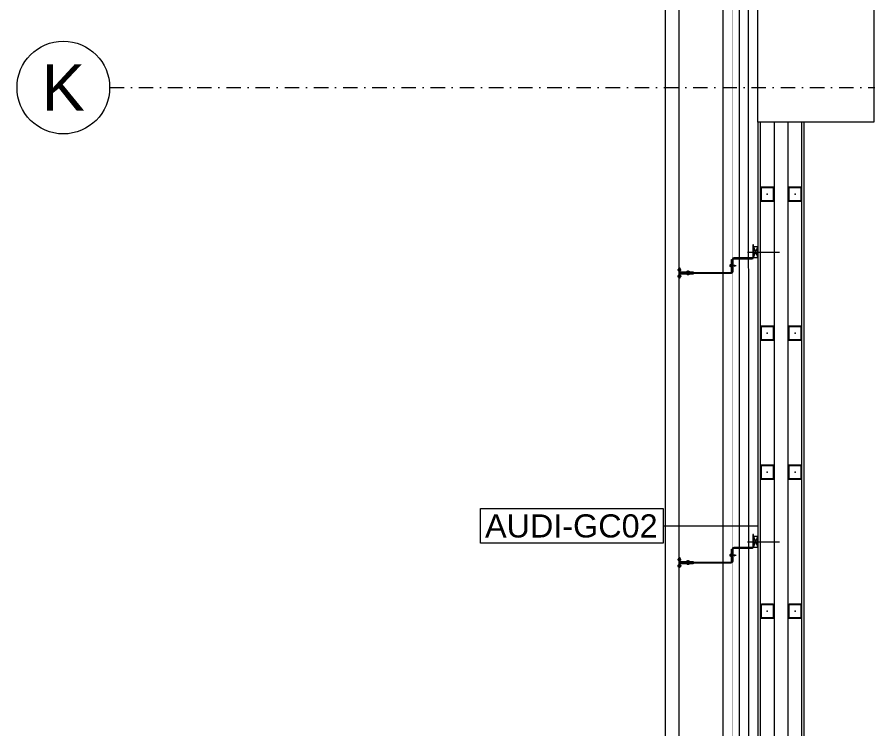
# Model space of a CAD drawing. Extents: x -1299 to 23780, y -3010 to 8106.
# Drawn here: x 6787.5 to 7155, y 2128.2 to 2435.4 of the extents above; entities that cross this region are included whole.
import ezdxf
from ezdxf.enums import TextEntityAlignment as Align

# ---------------------------------------------------------------- set-up
doc = ezdxf.new("R2010")
doc.units = 0
doc.header["$LTSCALE"] = 25
doc.header["$MEASUREMENT"] = 0
doc.linetypes.add('DASHDOT2', pattern=[0.5, 0.25, -0.125, 0, -0.125])
doc.layers.get('0').update_dxf_attribs({"color": 9, "lineweight": 9})
for name, color, linetype, lineweight in [('01', 9, 'Continuous', 9), ('06C', 9, 'Continuous', 9), ('06D', 9, 'Continuous', 9), ('10', 9, 'Continuous', 9), ('11', 9, 'Continuous', 9), ('22', 8, 'Continuous', 9), ('24', 9, 'DASHDOT2', 9), ('33', 9, 'BATTING', 9)]:
    doc.layers.add(name, color=color, linetype=linetype, lineweight=lineweight)
doc.styles.add('Arial', font='arial.ttf', dxfattribs={"height": 2.5})
doc.linetypes.add('BATTING', pattern='A,0.0001,-0.1,[134,ltypeshp.shx,S=0.1,R=0,X=-0.1,Y=0],-0.2,[134,ltypeshp.shx,S=0.1,R=180,X=0.1,Y=0],-0.1', length=0.4001)

# ---------------------------------------------------------------- blocks, each defined once
blk = doc.blocks.new('0_wallno')
blk.add_lwpolyline([(-7.84, 1.5), (7.942, 1.5), (7.942, -1.5), (-7.84, -1.5)], close=True)
blk.add_lwpolyline([(7.942, 0), (16.132, 0)])
at = {"style": 'Arial'}
blk.add_attdef('GENISLIK', text='', height=2, dxfattribs=at).set_placement((8.442, 0), align=Align.BOTTOM_LEFT)
blk.add_attdef('DUVARNO', text='', height=2, dxfattribs=at).set_placement((0, 0), align=Align.MIDDLE_CENTER)
blk.add_attdef('YUKSEKLIK', text='', height=2, dxfattribs=at).set_placement((8.442, -0.5), align=Align.TOP_LEFT)
blk = doc.blocks.new('prf-60x60')
for points in [[(-2.5, -6), (2.5, -6, 0.414214), (3, -5.5), (3, -0.5, 0.414214), (2.5, 0), (-2.5, 0, 0.414214), (-3, -0.5), (-3, -5.5, 0.414214)], [(-2.5, -5.7), (2.5, -5.7, 0.414214), (2.7, -5.5), (2.7, -0.5, 0.414214), (2.5, -0.3), (-2.5, -0.3, 0.414214), (-2.7, -0.5), (-2.7, -5.5, 0.414214)]]:
    blk.add_lwpolyline(points, format="xyb", close=True)
at = {"color": 252}
blk.add_point((0, -3), dxfattribs=at)
blk = doc.blocks.new('p- alum kaplama profil')
at = {"lineweight": 13}
blk.add_lwpolyline([(7.12, 12.59), (7.12, 26.49)], dxfattribs=at)
at = {"lineweight": 18}
blk.add_lwpolyline([(4.09, 6.16), (-1.41, 6.16), (-1.41, 6.46), (4.09, 6.46, 0.414214), (4.29, 6.66), (4.29, 14.66, -0.414214), (4.79, 15.16), (10.29, 15.16), (10.29, 14.86), (4.79, 14.86, 0.414214), (4.59, 14.66), (4.59, 6.66, -0.414214)], format="xyb", close=True, dxfattribs=at)
at = {"lineweight": 5}
blk.add_lwpolyline([(9.44, 15.16), (4.79, 15.16), (4.79, 17.16), (9.44, 17.16)], close=True, dxfattribs=at)
for points in [[(4.79, 15.16), (9.44, 17.16)], [(9.44, 15.16), (4.79, 17.16)]]:
    blk.add_lwpolyline(points, dxfattribs=at)
blk.add_lwpolyline([(-2.06, 5.56), (-2.06, -2.34), (-2.06, -15.69), (-1.66, -15.69), (-1.66, -2.34), (-1.66, 5.56), (-1.66, 5.56), (-1.66, 5.57), (-1.66, 5.57), (-1.66, 5.58), (-1.66, 5.58), (-1.65, 5.59), (-1.65, 5.59), (-1.65, 5.59), (-1.65, 5.6), (-1.65, 5.6), (-1.64, 5.61), (-1.64, 5.61), (-1.64, 5.62), (-1.64, 5.62), (-1.63, 5.62), (-1.63, 5.63), (-1.63, 5.63), (-1.62, 5.63), (-1.62, 5.64), (-1.61, 5.64), (-1.61, 5.64), (-1.61, 5.64), (-1.6, 5.65), (-1.6, 5.65), (-1.59, 5.65), (-1.59, 5.65), (-1.58, 5.65), (-1.58, 5.65), (-1.57, 5.66), (-1.57, 5.66), (-1.56, 5.66), (-1.56, 5.66), (3.94, 5.66), (3.94, 6.06), (-1.56, 6.06), (-1.58, 6.06), (-1.61, 6.05), (-1.63, 6.05), (-1.66, 6.05), (-1.68, 6.04), (-1.7, 6.03), (-1.73, 6.03), (-1.75, 6.02), (-1.77, 6.01), (-1.79, 6), (-1.82, 5.99), (-1.84, 5.97), (-1.86, 5.96), (-1.88, 5.94), (-1.89, 5.93), (-1.91, 5.91), (-1.93, 5.89), (-1.95, 5.87), (-1.96, 5.85), (-1.97, 5.83), (-1.99, 5.81), (-2, 5.79), (-2.01, 5.77), (-2.02, 5.75), (-2.03, 5.72), (-2.04, 5.7), (-2.04, 5.68), (-2.05, 5.65), (-2.05, 5.63), (-2.06, 5.61), (-2.06, 5.58)], close=True)
blk.add_lwpolyline([(-1.66, -2.34), (-2.06, -2.34)])
for points in [[(-2.36, -10.84), (-2.36, -16.39), (-2.36, -16.39, -0.414214), (-2.51, -16.54), (-2.51, -16.54), (-4.06, -16.54), (-4.06, -16.84), (-2.51, -16.84), (-2.51, -16.84, 0.414214), (-2.06, -16.39), (-2.06, -10.84)], [(-1.36, -10.84), (-1.66, -10.84), (-1.66, -16.39, 0.414214), (-1.21, -16.84), (-1.21, -16.84), (0.34, -16.84), (0.34, -16.54), (-1.21, -16.54), (-1.21, -16.54, -0.414214), (-1.36, -16.39), (-1.36, -16.39)]]:
    blk.add_lwpolyline(points, format="xyb", close=True)
for points in [[(1.05, 6.91, -10), (1.29, 7.56, -10)], [(1.29, 4.93, -10), (1.29, 7.8, -10)], [(1.53, 6.82, -10), (1.29, 7.56, -10)], [(0.67, 5.66, -10), (1.91, 5.66, -10)], [(0.67, 5.66, -10), (0.67, 5.64, -10), (0.67, 5.62, -10), (0.67, 5.6, -10), (0.68, 5.58, -10), (0.68, 5.56, -10), (0.69, 5.54, -10), (0.69, 5.52, -10), (0.7, 5.5, -10), (0.7, 5.48, -10), (0.71, 5.46, -10), (0.72, 5.45, -10), (0.73, 5.43, -10), (0.74, 5.41, -10), (0.75, 5.4, -10), (0.76, 5.38, -10), (0.77, 5.36, -10), (0.79, 5.35, -10), (0.8, 5.33, -10), (0.81, 5.32, -10), (0.83, 5.31, -10), (0.84, 5.29, -10), (0.86, 5.28, -10), (0.87, 5.27, -10), (0.89, 5.26, -10), (0.91, 5.25, -10), (0.92, 5.24, -10), (0.94, 5.23, -10), (0.96, 5.22, -10), (0.98, 5.21, -10), (1, 5.21, -10), (1.02, 5.2, -10), (1.03, 5.2, -10)], [(0.96, 5.66, -10), (0.97, 5.66, -10), (0.97, 5.66, -10), (0.97, 5.66, -10), (0.98, 5.66, -10), (0.98, 5.66, -10), (0.99, 5.66, -10), (0.99, 5.66, -10), (1, 5.66, -10), (1, 5.67, -10), (1, 5.67, -10), (1.01, 5.67, -10), (1.01, 5.67, -10), (1.01, 5.67, -10), (1.02, 5.68, -10), (1.02, 5.68, -10), (1.02, 5.68, -10), (1.03, 5.69, -10), (1.03, 5.69, -10), (1.03, 5.69, -10), (1.04, 5.7, -10), (1.04, 5.7, -10), (1.04, 5.7, -10), (1.04, 5.71, -10), (1.04, 5.71, -10), (1.05, 5.72, -10), (1.05, 5.72, -10), (1.05, 5.72, -10), (1.05, 5.73, -10), (1.05, 5.73, -10), (1.05, 5.74, -10), (1.05, 5.74, -10), (1.05, 5.75, -10)], [(1.61, 6.87, -10), (0.98, 6.96, -10)], [(1.33, 5.85, -10), (0.98, 5.88, -10)], [(1.56, 7.05, -10), (1.02, 7.13, -10)], [(1.03, 5.2, -10), (1.04, 5.2, -10), (1.05, 5.19, -10), (1.05, 5.19, -10), (1.06, 5.19, -10), (1.06, 5.19, -10), (1.07, 5.19, -10), (1.07, 5.19, -10), (1.08, 5.19, -10), (1.08, 5.19, -10), (1.09, 5.19, -10), (1.09, 5.18, -10), (1.1, 5.18, -10), (1.1, 5.18, -10), (1.11, 5.18, -10), (1.11, 5.18, -10), (1.12, 5.18, -10), (1.12, 5.18, -10), (1.13, 5.18, -10), (1.13, 5.18, -10), (1.14, 5.18, -10), (1.15, 5.18, -10), (1.15, 5.18, -10), (1.16, 5.17, -10), (1.16, 5.17, -10), (1.17, 5.17, -10), (1.17, 5.17, -10), (1.18, 5.17, -10), (1.18, 5.17, -10), (1.19, 5.17, -10), (1.19, 5.17, -10), (1.2, 5.17, -10), (1.2, 5.17, -10)], [(1.05, 5.83, -10), (1.05, 6.01, -10)], [(1.05, 5.75, -10), (1.05, 5.83, -10)], [(1.2, 5.17, -10), (1.2, 5.2, -10)], [(1.38, 5.2, -10), (1.2, 5.2, -10)], [(1.29, 6.16, -10), (1.29, 6.26, -10)], [(1.38, 5.17, -10), (1.38, 5.2, -10)], [(1.38, 5.17, -10), (1.38, 5.17, -10), (1.39, 5.17, -10), (1.39, 5.17, -10), (1.4, 5.17, -10), (1.41, 5.17, -10), (1.41, 5.17, -10), (1.42, 5.17, -10), (1.42, 5.17, -10), (1.43, 5.17, -10), (1.43, 5.18, -10), (1.44, 5.18, -10), (1.44, 5.18, -10), (1.45, 5.18, -10), (1.45, 5.18, -10), (1.46, 5.18, -10), (1.46, 5.18, -10), (1.47, 5.18, -10), (1.47, 5.18, -10), (1.48, 5.18, -10), (1.48, 5.18, -10), (1.49, 5.18, -10), (1.5, 5.19, -10), (1.5, 5.19, -10), (1.51, 5.19, -10), (1.51, 5.19, -10), (1.52, 5.19, -10), (1.52, 5.19, -10), (1.53, 5.19, -10), (1.53, 5.19, -10), (1.54, 5.19, -10), (1.54, 5.2, -10), (1.55, 5.2, -10)], [(1.53, 5.75, -10), (1.53, 5.92, -10)], [(1.53, 5.75, -10), (1.53, 5.74, -10), (1.53, 5.74, -10), (1.53, 5.73, -10), (1.53, 5.73, -10), (1.53, 5.72, -10), (1.54, 5.72, -10), (1.54, 5.72, -10), (1.54, 5.71, -10), (1.54, 5.71, -10), (1.54, 5.7, -10), (1.54, 5.7, -10), (1.55, 5.7, -10), (1.55, 5.69, -10), (1.55, 5.69, -10), (1.55, 5.69, -10), (1.56, 5.68, -10), (1.56, 5.68, -10), (1.56, 5.68, -10), (1.57, 5.67, -10), (1.57, 5.67, -10), (1.58, 5.67, -10), (1.58, 5.67, -10), (1.58, 5.67, -10), (1.59, 5.66, -10), (1.59, 5.66, -10), (1.6, 5.66, -10), (1.6, 5.66, -10), (1.6, 5.66, -10), (1.61, 5.66, -10), (1.61, 5.66, -10), (1.62, 5.66, -10), (1.62, 5.66, -10)], [(1.55, 5.2, -10), (1.57, 5.2, -10), (1.59, 5.21, -10), (1.6, 5.21, -10), (1.62, 5.22, -10), (1.64, 5.23, -10), (1.66, 5.24, -10), (1.68, 5.25, -10), (1.69, 5.26, -10), (1.71, 5.27, -10), (1.73, 5.28, -10), (1.74, 5.29, -10), (1.76, 5.31, -10), (1.77, 5.32, -10), (1.78, 5.33, -10), (1.8, 5.35, -10), (1.81, 5.36, -10), (1.82, 5.38, -10), (1.83, 5.4, -10), (1.84, 5.41, -10), (1.85, 5.43, -10), (1.86, 5.45, -10), (1.87, 5.46, -10), (1.88, 5.48, -10), (1.89, 5.5, -10), (1.89, 5.52, -10), (1.9, 5.54, -10), (1.9, 5.56, -10), (1.9, 5.58, -10), (1.91, 5.6, -10), (1.91, 5.62, -10), (1.91, 5.64, -10), (1.91, 5.66, -10)], [(-2.86, -13.04, 0), (-0.86, -13.04, 0)], [(-2.36, -12.52, 0), (-2.4, -12.53, 0), (-2.43, -12.56, 0), (-2.47, -12.58, 0), (-2.5, -12.6, 0), (-2.53, -12.63, 0), (-2.56, -12.66, 0), (-2.59, -12.69, 0), (-2.61, -12.73, 0), (-2.63, -12.76, 0), (-2.65, -12.8, 0), (-2.67, -12.84, 0), (-2.68, -12.88, 0), (-2.69, -12.92, 0), (-2.7, -12.96, 0), (-2.71, -13, 0), (-2.71, -13.04, 0), (-2.71, -13.08, 0), (-2.7, -13.13, 0), (-2.69, -13.17, 0), (-2.68, -13.21, 0), (-2.67, -13.25, 0), (-2.65, -13.28, 0), (-2.63, -13.32, 0), (-2.61, -13.36, 0), (-2.59, -13.39, 0), (-2.56, -13.42, 0), (-2.53, -13.45, 0), (-2.5, -13.48, 0), (-2.47, -13.51, 0), (-2.43, -13.53, 0), (-2.4, -13.55, 0), (-2.36, -13.57, 0)], [(-2.36, -13.04, 0), (-2.36, -12.52, 0)], [(-2.36, -13.04, 0), (-2.36, -12.73, 0)], [(-2.36, -12.73, 0), (-2.36, -13.04, 0)], [(-1.36, -12.73, 0), (-2.36, -12.73, 0)], [(-2.36, -13.04, 0), (-2.36, -13.36, 0)], [(-2.36, -13.04, 0), (-2.36, -13.57, 0)], [(-2.36, -13.36, 0), (-2.36, -13.04, 0)], [(-1.36, -13.36, 0), (-2.36, -13.36, 0)], [(-1.36, -13.04, 0), (-1.36, -12.37, 0)], [(-1.36, -13.72, 0), (-1.32, -13.68, 0), (-1.29, -13.65, 0), (-1.26, -13.61, 0), (-1.23, -13.58, 0), (-1.2, -13.54, 0), (-1.18, -13.5, 0), (-1.16, -13.45, 0), (-1.14, -13.41, 0), (-1.12, -13.37, 0), (-1.1, -13.32, 0), (-1.09, -13.28, 0), (-1.08, -13.23, 0), (-1.07, -13.18, 0), (-1.06, -13.14, 0), (-1.06, -13.09, 0), (-1.06, -13.04, 0), (-1.06, -12.99, 0), (-1.06, -12.95, 0), (-1.07, -12.9, 0), (-1.08, -12.85, 0), (-1.09, -12.81, 0), (-1.1, -12.76, 0), (-1.12, -12.72, 0), (-1.14, -12.67, 0), (-1.16, -12.63, 0), (-1.18, -12.59, 0), (-1.2, -12.55, 0), (-1.23, -12.51, 0), (-1.26, -12.47, 0), (-1.29, -12.43, 0), (-1.32, -12.4, 0), (-1.36, -12.37, 0)], [(-1.36, -13.04, 0), (-1.36, -13.72, 0)], [(-3.84, -17.04, 0), (-3.81, -17.07, 0), (-3.78, -17.1, 0), (-3.75, -17.12, 0), (-3.72, -17.15, 0), (-3.69, -17.17, 0), (-3.66, -17.19, 0), (-3.62, -17.21, 0), (-3.59, -17.23, 0), (-3.55, -17.24, 0), (-3.52, -17.26, 0), (-3.48, -17.27, 0), (-3.44, -17.28, 0), (-3.4, -17.28, 0), (-3.36, -17.29, 0), (-3.32, -17.29, 0), (-3.29, -17.29, 0), (-3.25, -17.29, 0), (-3.21, -17.29, 0), (-3.17, -17.28, 0), (-3.13, -17.28, 0), (-3.09, -17.27, 0), (-3.06, -17.26, 0), (-3.02, -17.24, 0), (-2.98, -17.23, 0), (-2.95, -17.21, 0), (-2.91, -17.19, 0), (-2.88, -17.17, 0), (-2.85, -17.15, 0), (-2.82, -17.12, 0), (-2.79, -17.1, 0), (-2.76, -17.07, 0), (-2.73, -17.04, 0)], [(-3.29, -17.04, 0), (-3.84, -17.04, 0)], [(-2.85, -16.54, 0), (-2.86, -16.51, 0), (-2.87, -16.47, 0), (-2.89, -16.44, 0), (-2.91, -16.41, 0), (-2.93, -16.38, 0), (-2.96, -16.35, 0), (-2.98, -16.33, 0), (-3.01, -16.31, 0), (-3.04, -16.29, 0), (-3.07, -16.27, 0), (-3.11, -16.25, 0), (-3.14, -16.24, 0), (-3.18, -16.23, 0), (-3.21, -16.22, 0), (-3.25, -16.22, 0), (-3.29, -16.22, 0), (-3.32, -16.22, 0), (-3.36, -16.22, 0), (-3.39, -16.23, 0), (-3.43, -16.24, 0), (-3.46, -16.25, 0), (-3.5, -16.27, 0), (-3.53, -16.29, 0), (-3.56, -16.31, 0), (-3.59, -16.33, 0), (-3.61, -16.35, 0), (-3.64, -16.38, 0), (-3.66, -16.41, 0), (-3.68, -16.44, 0), (-3.7, -16.47, 0), (-3.71, -16.51, 0), (-3.73, -16.54, 0)], [(-3.29, -16.54, 0), (-3.73, -16.54, 0)], [(-3.29, -16.54, 0), (-3.55, -16.54, 0)], [(-3.55, -16.54, 0), (-3.29, -16.54, 0)], [(-3.55, -17.04, 0), (-3.55, -16.54, 0)], [(-3.29, -17.54, 0), (-3.29, -16.04, 0)], [(-3.29, -16.54, 0), (-2.85, -16.54, 0)], [(-3.29, -16.54, 0), (-3.03, -16.54, 0)], [(-3.03, -16.54, 0), (-3.29, -16.54, 0)], [(-3.29, -17.04, 0), (-2.73, -17.04, 0)], [(-3.03, -17.04, 0), (-3.03, -16.54, 0)], [(-0.56, -17.04, 0), (-1.11, -17.04, 0)], [(0, -17.04, 0), (-0.03, -17.07, 0), (-0.06, -17.1, 0), (-0.09, -17.12, 0), (-0.12, -17.15, 0), (-0.15, -17.17, 0), (-0.18, -17.19, 0), (-0.22, -17.21, 0), (-0.25, -17.23, 0), (-0.29, -17.24, 0), (-0.33, -17.26, 0), (-0.36, -17.27, 0), (-0.4, -17.28, 0), (-0.44, -17.28, 0), (-0.48, -17.29, 0), (-0.52, -17.29, 0), (-0.56, -17.29, 0), (-0.59, -17.29, 0), (-0.63, -17.29, 0), (-0.67, -17.28, 0), (-0.71, -17.28, 0), (-0.75, -17.27, 0), (-0.79, -17.26, 0), (-0.82, -17.24, 0), (-0.86, -17.23, 0), (-0.89, -17.21, 0), (-0.93, -17.19, 0), (-0.96, -17.17, 0), (-0.99, -17.15, 0), (-1.02, -17.12, 0), (-1.05, -17.1, 0), (-1.08, -17.07, 0), (-1.11, -17.04, 0)], [(-1, -16.54, 0), (-0.98, -16.51, 0), (-0.97, -16.47, 0), (-0.95, -16.44, 0), (-0.93, -16.41, 0), (-0.91, -16.38, 0), (-0.88, -16.35, 0), (-0.86, -16.33, 0), (-0.83, -16.31, 0), (-0.8, -16.29, 0), (-0.77, -16.27, 0), (-0.73, -16.25, 0), (-0.7, -16.24, 0), (-0.66, -16.23, 0), (-0.63, -16.22, 0), (-0.59, -16.22, 0), (-0.56, -16.22, 0), (-0.52, -16.22, 0), (-0.48, -16.22, 0), (-0.45, -16.23, 0), (-0.41, -16.24, 0), (-0.38, -16.25, 0), (-0.34, -16.27, 0), (-0.31, -16.29, 0), (-0.28, -16.31, 0), (-0.25, -16.33, 0), (-0.23, -16.35, 0), (-0.2, -16.38, 0), (-0.18, -16.41, 0), (-0.16, -16.44, 0), (-0.14, -16.47, 0), (-0.13, -16.51, 0), (-0.12, -16.54, 0)], [(-0.56, -16.54, 0), (-1, -16.54, 0)], [(-0.56, -16.54, 0), (-0.82, -16.54, 0)], [(-0.82, -16.54, 0), (-0.56, -16.54, 0)], [(-0.82, -17.04, 0), (-0.82, -16.54, 0)], [(-0.56, -17.54, 0), (-0.56, -16.04, 0)], [(-0.56, -16.54, 0), (-0.3, -16.54, 0)], [(-0.56, -16.54, 0), (-0.12, -16.54, 0)], [(-0.3, -16.54, 0), (-0.56, -16.54, 0)], [(-0.56, -17.04, 0), (0, -17.04, 0)], [(-0.3, -17.04, 0), (-0.3, -16.54, 0)]]:
    blk.add_polyline3d(points)
blk = doc.blocks.new('0_aks')
at = {"linetype": 'Continuous'}
blk.add_circle((0, 0), 2, dxfattribs=at)
at = {"style": 'Arial'}
blk.add_attdef('AKS', text='', height=2, dxfattribs=at).set_placement((0, 0), align=Align.MIDDLE_CENTER)

msp = doc.modelspace()

# ---------------------------------------------------------------- linework, layer by layer
at = {"layer": '01'}
msp.add_lwpolyline([(7167.5, 2515), (7702.5, 2515), (7702.5, 2430), (7907.5, 2430), (7907.5, 2390), (7662.5, 2390), (7662.5, 2475), (7157.5, 2475), (7157.5, 2390), (7107.5, 2390), (7107.5, 2515), (7107.5, 2825), (7907.5, 2825), (7907.5, 2785), (7157.5, 2785), (7157.5, 2515)], close=True, dxfattribs=at)
at = {"layer": '06C'}
msp.add_line((7067.5, 861.68), (7067.5, 2865), dxfattribs=at)
at = {"layer": '06D'}
for points in [[(7092.5, 1823.47), (7092.5, 2840), (7985.67, 2840)], [(7107.5, 1825), (7099.5, 1825), (7099.5, 2833), (7980, 2833), (7980, 2825)], [(7114.5, 2390), (7114.5, 1826)], [(7120.5, 1826), (7120.5, 2390)]]:
    msp.add_lwpolyline(points, dxfattribs=at)
at = {"layer": '10'}
msp.add_line((7073.5, 861.68), (7073.5, 2859), dxfattribs=at)
at = {"layer": '10', "const_width": 0.1}
msp.add_lwpolyline([(7096.5, 1818.19), (7096.5, 2836), (7980, 2836)], dxfattribs=at)
at = {"layer": '11'}
for points in [[(7107.5, 2390), (7107.5, 2390), (7107.5, 1825), (7127.5, 1825), (7127.5, 2390)], [(7108.5, 2390), (7108.5, 1826), (7126.5, 1826), (7126.5, 2390)]]:
    msp.add_lwpolyline(points, dxfattribs=at)
at = {"layer": '24'}
msp.add_lwpolyline([(6827.5, 2405), (11027.5, 2405)], dxfattribs=at)
at = {"layer": '33', "ltscale": 0.4}
msp.add_lwpolyline([(7980, 2829), (7103.29, 2829), (7103.46, 1825)], dxfattribs=at)

# ---------------------------------------------------------------- block references
at = {"layer": '10'}
for p in [(7111.5, 2362), (7123.5, 2362), (7111.5, 2302), (7123.5, 2302), (7111.5, 2242), (7123.5, 2242), (7111.5, 2182), (7123.5, 2182)]:
    msp.add_blockref('prf-60x60', p, dxfattribs=at)
at = {"layer": '10', "xscale": -1, "rotation": 270}
for p in [(7090.34, 2326.86), (7090.34, 2201.86)]:
    msp.add_blockref('p- alum kaplama profil', p, dxfattribs=at)
at = {"layer": '22'}
ref = msp.add_blockref('0_wallno', (7026.88, 2215.81), dxfattribs=dict(at, xscale=5, yscale=5, zscale=5))
ref.add_attrib('DUVARNO', 'AUDI-GC02', dxfattribs={"layer": '0', "height": 10, "style": 'Arial'}).set_placement((7026.88, 2215.81), align=Align.MIDDLE_CENTER)
at = {"layer": '24', "xscale": 10, "yscale": 10, "zscale": 10}
msp.add_blockref('0_aks', (6807.5, 2405), dxfattribs=at).add_auto_attribs({'AKS': 'K'})

doc.saveas('drawing.dxf')
